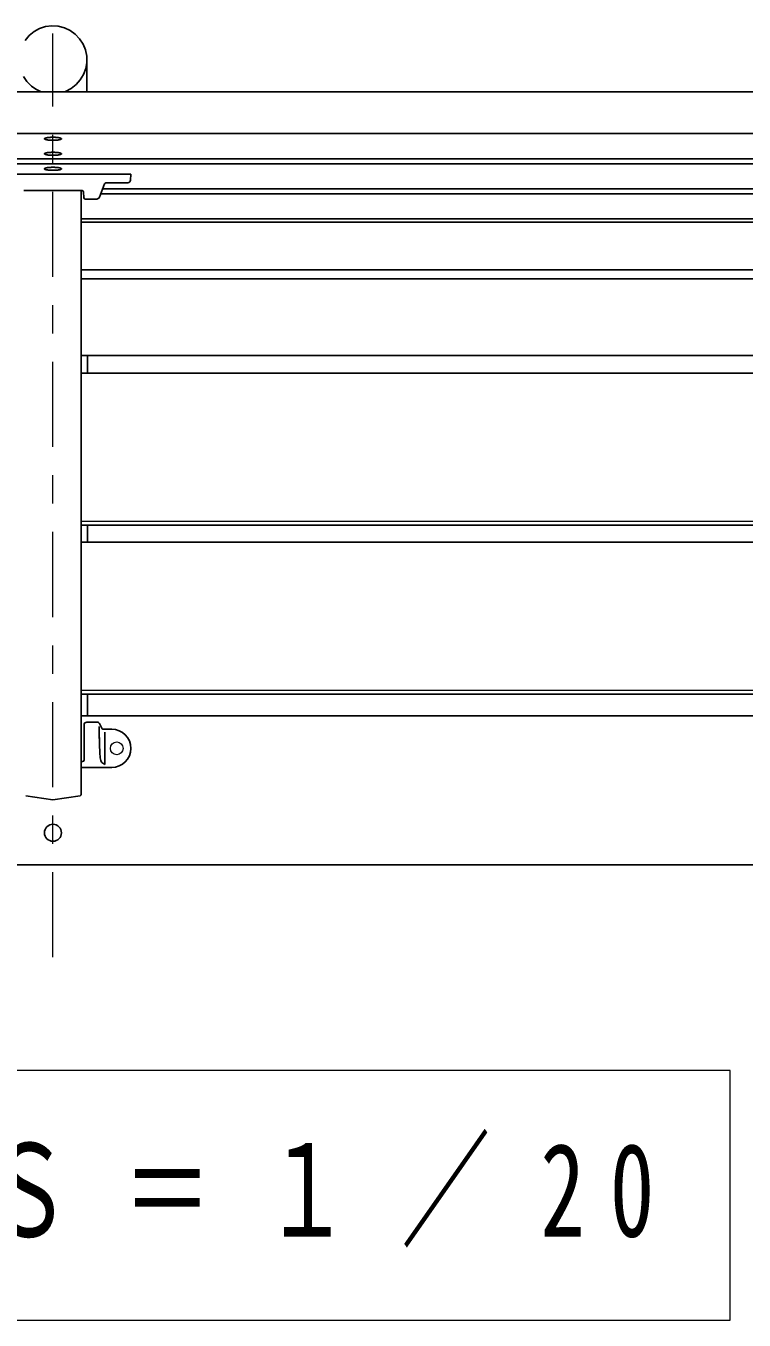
# Model space of a CAD drawing. Units: millimetres on the paper, scale 1:20. Extents: x -365 to 0, y 0 to 257.
# Drawn here: x -265.91 to -240.56, y 176.7 to 222.35 of the extents above; entities that cross this region are included whole.
import ezdxf

# ---------------------------------------------------------------- set-up
doc = ezdxf.new("R2010")
doc.units = ezdxf.units.MM
doc.linetypes.add('USER2', pattern=[6, 3, -1, 1, -1])
doc.layers.add('LY_1', color=7, linetype='Continuous', lineweight=25)
doc.styles.add('ＭＳ ゴシック', font='')
doc.styles.get('ＭＳ ゴシック').set_extended_font_data('MS Gothic')

msp = doc.modelspace()

# ---------------------------------------------------------------- linework, layer by layer
at = {"layer": 'LY_1', "linetype": 'USER2', "lineweight": 13}
msp.add_line((-264.955, 189.498), (-264.955, 222.078), dxfattribs=at)
at = {"layer": 'LY_1'}
for p, q in [((-263.755, 220.037), (-263.755, 221.151)), ((-309.805, 220.022), (-220.105, 220.022)), ((-309.805, 218.545), (-220.105, 218.545)), ((-309.805, 217.654), (-220.105, 217.654)), ((-309.805, 217.486), (-220.105, 217.486)), ((-267.705, 217.113), (-264.955, 217.113)), ((-262.205, 217.113), (-264.955, 217.113)), ((-262.315, 216.813), (-263.089, 216.813)), ((-262.205, 217.113), (-262.216, 216.908)), ((-265.988, 216.535), (-264.955, 216.535)), ((-263.922, 216.535), (-264.955, 216.535)), ((-263.955, 195.245), (-263.955, 216.535)), ((-263.872, 216.488), (-263.861, 216.285)), ((-263.317, 216.302), (-263.135, 216.781)), ((-263.27, 216.427), (-226.64, 216.427)), ((-263.206, 216.595), (-226.704, 216.595)), ((-263.411, 216.238), (-263.811, 216.238)), ((-263.955, 215.536), (-225.955, 215.536)), ((-263.955, 215.427), (-225.955, 215.427)), ((-263.955, 213.745), (-225.955, 213.745)), ((-263.955, 213.423), (-225.955, 213.423)), ((-263.955, 210.718), (-225.955, 210.718)), ((-263.74, 210.098), (-263.74, 210.722)), ((-263.955, 210.098), (-225.955, 210.098)), ((-263.955, 204.739), (-225.955, 204.739)), ((-263.74, 204.133), (-263.74, 204.739)), ((-263.955, 204.133), (-225.955, 204.133)), ((-263.955, 198.774), (-225.955, 198.774)), ((-263.74, 198.014), (-263.74, 198.774)), ((-263.955, 198.014), (-225.955, 198.014)), ((-263.859, 197.692), (-263.859, 196.449)), ((-263.759, 197.792), (-263.402, 197.792)), ((-263.216, 197.555), (-263.313, 197.738)), ((-263.319, 197.217), (-263.319, 197.634)), ((-262.88, 197.542), (-263.194, 197.542)), ((-263.123, 196.303), (-263.123, 197.441)), ((-263.955, 196.399), (-263.909, 196.399)), ((-263.955, 196.192), (-262.88, 196.192)), ((-265.912, 195.195), (-264.955, 195.052)), ((-263.997, 195.195), (-264.955, 195.052)), ((-309.805, 192.764), (-220.105, 192.764))]:
    msp.add_line(p, q, dxfattribs=at)
at = {"layer": 'LY_1', "lineweight": 13}
for p, q in [((-263.955, 204.879), (-225.955, 204.879)), ((-263.955, 198.914), (-225.955, 198.914)), ((-241.055, 185.503), (-288.855, 185.503)), ((-241.055, 176.703), (-241.055, 185.503)), ((-288.855, 176.703), (-241.055, 176.703))]:
    msp.add_line(p, q, dxfattribs=at)
at = {"layer": 'LY_1'}
for points in [[(-264.517, 220.037), (-264.317, 220.138), (-264.14, 220.273), (-263.991, 220.439), (-263.875, 220.63), (-263.796, 220.838), (-263.758, 221.058), (-263.762, 221.281), (-263.807, 221.499), (-263.892, 221.705), (-264.013, 221.892), (-264.168, 222.053), (-264.349, 222.183), (-264.552, 222.277), (-264.769, 222.332), (-264.992, 222.346), (-265.214, 222.319), (-265.427, 222.25), (-265.623, 222.144), (-265.796, 222.003), (-265.941, 221.833)], [(-266.001, 220.564), (-265.873, 220.381), (-265.714, 220.225), (-265.56, 220.118), (-265.392, 220.037)], [(-263.123, 196.303), (-263.16, 196.322), (-263.195, 196.345), (-263.225, 196.372), (-263.25, 196.404), (-263.268, 196.441), (-263.28, 196.483), (-263.288, 196.532), (-263.293, 196.588), (-263.298, 196.657), (-263.303, 196.733), (-263.306, 196.813), (-263.309, 196.894), (-263.312, 196.974), (-263.314, 197.05), (-263.316, 197.119), (-263.317, 197.177), (-263.318, 197.222), (-263.318, 197.252), (-263.319, 197.263), (-263.319, 197.252), (-263.319, 197.217)]]:
    msp.add_lwpolyline(points, dxfattribs=at)
for points in [[(-264.655, 218.364), (-264.656, 218.369), (-264.659, 218.374), (-264.665, 218.378), (-264.673, 218.383), (-264.683, 218.387), (-264.695, 218.391), (-264.709, 218.395), (-264.725, 218.398), (-264.743, 218.402), (-264.762, 218.405), (-264.783, 218.408), (-264.805, 218.41), (-264.828, 218.412), (-264.852, 218.414), (-264.877, 218.416), (-264.903, 218.417), (-264.929, 218.417), (-264.955, 218.417), (-264.981, 218.417), (-265.007, 218.417), (-265.032, 218.416), (-265.057, 218.414), (-265.082, 218.412), (-265.105, 218.41), (-265.127, 218.408), (-265.148, 218.405), (-265.167, 218.402), (-265.185, 218.398), (-265.201, 218.395), (-265.215, 218.391), (-265.227, 218.387), (-265.237, 218.383), (-265.245, 218.378), (-265.25, 218.374), (-265.254, 218.369), (-265.255, 218.364), (-265.254, 218.36), (-265.25, 218.355), (-265.245, 218.351), (-265.237, 218.346), (-265.227, 218.342), (-265.215, 218.338), (-265.201, 218.334), (-265.185, 218.33), (-265.167, 218.327), (-265.148, 218.324), (-265.127, 218.321), (-265.105, 218.319), (-265.082, 218.316), (-265.057, 218.315), (-265.032, 218.313), (-265.007, 218.312), (-264.981, 218.312), (-264.955, 218.311), (-264.929, 218.312), (-264.903, 218.312), (-264.877, 218.313), (-264.852, 218.315), (-264.828, 218.316), (-264.805, 218.319), (-264.783, 218.321), (-264.762, 218.324), (-264.743, 218.327), (-264.725, 218.33), (-264.709, 218.334), (-264.695, 218.338), (-264.683, 218.342), (-264.673, 218.346), (-264.665, 218.351), (-264.659, 218.355), (-264.656, 218.36)], [(-264.655, 217.835), (-264.656, 217.84), (-264.659, 217.844), (-264.665, 217.849), (-264.673, 217.853), (-264.683, 217.857), (-264.695, 217.861), (-264.709, 217.865), (-264.725, 217.869), (-264.743, 217.872), (-264.762, 217.875), (-264.783, 217.878), (-264.805, 217.881), (-264.828, 217.883), (-264.852, 217.885), (-264.877, 217.886), (-264.903, 217.887), (-264.929, 217.888), (-264.955, 217.888), (-264.981, 217.888), (-265.007, 217.887), (-265.032, 217.886), (-265.057, 217.885), (-265.082, 217.883), (-265.105, 217.881), (-265.127, 217.878), (-265.148, 217.875), (-265.167, 217.872), (-265.185, 217.869), (-265.201, 217.865), (-265.215, 217.861), (-265.227, 217.857), (-265.237, 217.853), (-265.245, 217.849), (-265.25, 217.844), (-265.254, 217.84), (-265.255, 217.835), (-265.254, 217.83), (-265.25, 217.826), (-265.245, 217.821), (-265.237, 217.817), (-265.227, 217.813), (-265.215, 217.808), (-265.201, 217.805), (-265.185, 217.801), (-265.167, 217.797), (-265.148, 217.794), (-265.127, 217.792), (-265.105, 217.789), (-265.082, 217.787), (-265.057, 217.785), (-265.032, 217.784), (-265.007, 217.783), (-264.981, 217.782), (-264.955, 217.782), (-264.929, 217.782), (-264.903, 217.783), (-264.877, 217.784), (-264.852, 217.785), (-264.828, 217.787), (-264.805, 217.789), (-264.783, 217.792), (-264.762, 217.794), (-264.743, 217.797), (-264.725, 217.801), (-264.709, 217.805), (-264.695, 217.808), (-264.683, 217.813), (-264.673, 217.817), (-264.665, 217.821), (-264.659, 217.826), (-264.656, 217.83)], [(-264.655, 217.305), (-264.656, 217.31), (-264.659, 217.315), (-264.665, 217.319), (-264.673, 217.324), (-264.683, 217.328), (-264.695, 217.332), (-264.709, 217.336), (-264.725, 217.339), (-264.743, 217.343), (-264.762, 217.346), (-264.783, 217.349), (-264.805, 217.351), (-264.828, 217.353), (-264.852, 217.355), (-264.877, 217.357), (-264.903, 217.358), (-264.929, 217.358), (-264.955, 217.358), (-264.981, 217.358), (-265.007, 217.358), (-265.032, 217.357), (-265.057, 217.355), (-265.082, 217.353), (-265.105, 217.351), (-265.127, 217.349), (-265.148, 217.346), (-265.167, 217.343), (-265.185, 217.339), (-265.201, 217.336), (-265.215, 217.332), (-265.227, 217.328), (-265.237, 217.324), (-265.245, 217.319), (-265.25, 217.315), (-265.254, 217.31), (-265.255, 217.305), (-265.254, 217.301), (-265.25, 217.296), (-265.245, 217.292), (-265.237, 217.287), (-265.227, 217.283), (-265.215, 217.279), (-265.201, 217.275), (-265.185, 217.271), (-265.167, 217.268), (-265.148, 217.265), (-265.127, 217.262), (-265.105, 217.26), (-265.082, 217.257), (-265.057, 217.256), (-265.032, 217.254), (-265.007, 217.253), (-264.981, 217.253), (-264.955, 217.252), (-264.929, 217.253), (-264.903, 217.253), (-264.877, 217.254), (-264.852, 217.256), (-264.828, 217.257), (-264.805, 217.26), (-264.783, 217.262), (-264.762, 217.265), (-264.743, 217.268), (-264.725, 217.271), (-264.709, 217.275), (-264.695, 217.279), (-264.683, 217.283), (-264.673, 217.287), (-264.665, 217.292), (-264.659, 217.296), (-264.656, 217.301)]]:
    msp.add_lwpolyline(points, close=True, dxfattribs=at)
at = {"layer": 'LY_1', "lineweight": 13}
msp.add_circle((-262.705, 196.867), 0.225, dxfattribs=at)
at = {"layer": 'LY_1'}
msp.add_circle((-264.955, 193.889), 0.3, dxfattribs=at)
for centre, radius, start, end in [((-263.089, 216.763), 0.05, 90, 159.2031), ((-262.315, 216.913), 0.1, 270, 357), ((-263.922, 216.485), 0.05, 3, 90), ((-263.811, 216.288), 0.05, 183, 270), ((-263.411, 216.338), 0.1, 270, 339.2031), ((-263.759, 197.692), 0.1, 90, 180), ((-263.402, 197.692), 0.1, 27.8675, 90), ((-263.194, 197.567), 0.025, 207.8675, 270), ((-262.88, 196.867), 0.675, 270, 90), ((-263.909, 196.449), 0.05, 270, 0), ((-264.005, 195.245), 0.05, 278.5308, 0)]:
    msp.add_arc(centre, radius, start, end, dxfattribs=at)

# ---------------------------------------------------------------- texts
at = {"layer": 'LY_1', "insert": (-264.955, 181.103), "char_height": 3.299, "attachment_point": 5, "style": 'ＭＳ ゴシック'}
msp.add_mtext('\\T1.56;\\W0.7;平面図\u3000Ｓ＝１／20', dxfattribs=at)

doc.saveas('drawing.dxf')
